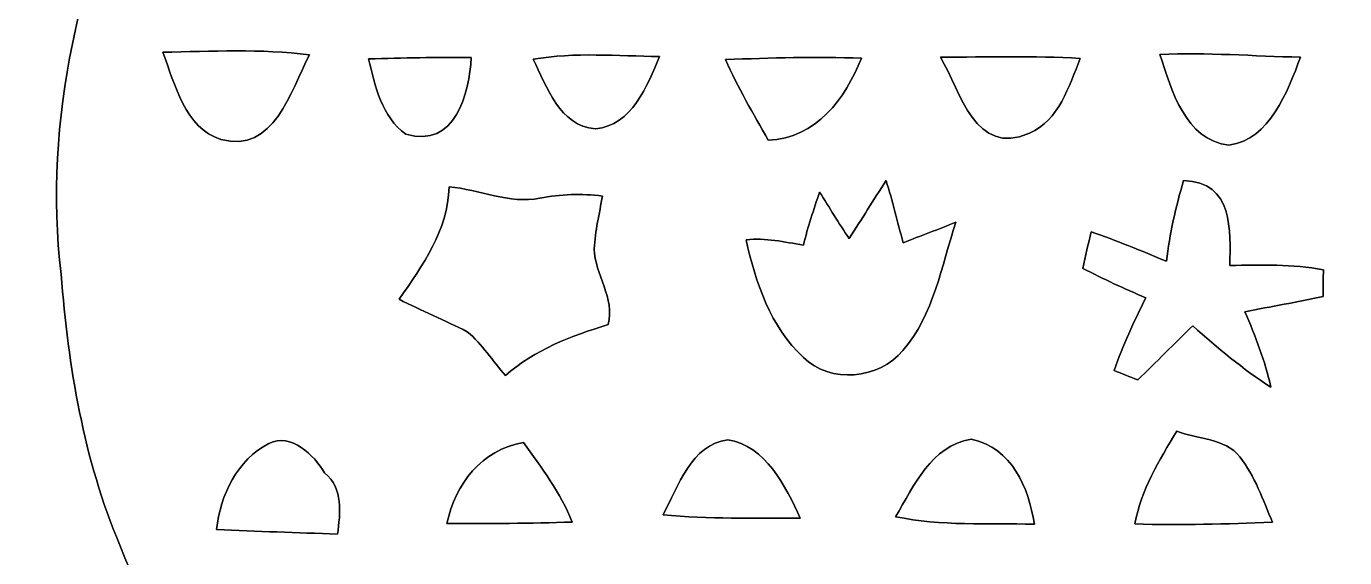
# Model space of a CAD drawing. Header units: centimetres. Extents: x -16.8 to 16.8, y -16.7 to 16.7.
# Drawn here: x -4.15 to 2.89, y -3.29 to -0.46 of the extents above; entities that cross this region are included whole.
import ezdxf

# ---------------------------------------------------------------- set-up
doc = ezdxf.new("R2010")
doc.units = ezdxf.units.CM
doc.header["$MEASUREMENT"] = 0
doc.layers.add('Layer 1', color=7, linetype='Continuous')

msp = doc.modelspace()

# ---------------------------------------------------------------- linework, layer by layer
at = {"layer": 'Layer 1', "color": 7}
for points, knots in [([(-16.77458, 16.66875), (-16.77458, 16.66875), (16.77458, 16.66875), (16.77458, 16.66875), (16.77458, 16.66875), (16.77458, 16.66875), (16.77458, -16.66875), (16.77458, -16.66875), (16.77458, -16.66875), (16.77458, -16.66875), (-16.77458, -16.66875), (-16.77458, -16.66875), (-16.77458, -16.66875), (-16.77458, -16.66875), (-16.77458, 16.66875), (-16.77458, 16.66875), (-16.77458, 16.66875), (-16.77458, 16.66875), (-16.77458, 16.66875), (-16.77458, 16.66875)], [0, 0, 0, 0, 0.1666667, 0.1666667, 0.1666667, 0.1666667, 0.3333333, 0.3333333, 0.3333333, 0.3333333, 0.5, 0.5, 0.5, 0.5, 0.6666667, 0.6666667, 0.6666667, 0.6666667, 1, 1, 1, 1]), ([(0.19226, 4.53461), (0.05574, 4.17936), (0.1591, 3.79307), (0.23107, 3.43429), (0.23107, 3.43429), (-0.66216, 3.28013), (-1.51694, 2.90301), (-2.21121, 2.31704), (-2.21121, 2.31704), (-2.74179, 1.83656), (-3.2198, 1.27811), (-3.50802, 0.61666), (-3.50802, 0.61666), (-3.85551, -0.12629), (-4.05836, -0.9585), (-3.96169, -1.78047), (-3.96169, -1.78047), (-3.92183, -2.27295), (-3.84281, -2.76754), (-3.64772, -3.22439), (-3.64772, -3.22439), (-3.09457, -4.67078), (-1.81187, -5.79861), (-0.32314, -6.20536), (-0.32314, -6.20536), (1.05445, -6.60118), (2.6035, -6.35882), (3.79166, -5.55519), (3.79166, -5.55519), (5.27438, -4.59599), (6.19513, -2.77389), (5.975, -1.00683), (5.975, -1.00683), (5.83706, 0.41522), (5.06871, 1.76777), (3.89643, 2.58974), (3.89643, 2.58974), (3.22263, 3.06352), (2.42852, 3.35703), (1.61078, 3.44911), (1.61078, 3.44911), (1.61996, 3.83187), (1.70498, 4.25662), (1.50001, 4.6041), (1.50001, 4.6041), (1.21744, 5.06624), (0.41875, 5.03061), (0.19226, 4.53461), (0.19226, 4.53461), (0.19226, 4.53461), (0.19226, 4.53461), (0.19226, 4.53461)], [0, 0, 0, 0, 0.0714286, 0.0714286, 0.0714286, 0.0714286, 0.1428571, 0.1428571, 0.1428571, 0.1428571, 0.2142857, 0.2142857, 0.2142857, 0.2142857, 0.2857143, 0.2857143, 0.2857143, 0.2857143, 0.3571429, 0.3571429, 0.3571429, 0.3571429, 0.4285714, 0.4285714, 0.4285714, 0.4285714, 0.5, 0.5, 0.5, 0.5, 0.5714286, 0.5714286, 0.5714286, 0.5714286, 0.6428571, 0.6428571, 0.6428571, 0.6428571, 0.7142857, 0.7142857, 0.7142857, 0.7142857, 0.7857143, 0.7857143, 0.7857143, 0.7857143, 0.8571429, 0.8571429, 0.8571429, 0.8571429, 1, 1, 1, 1]), ([(-3.41912, -0.59725), (-3.15877, -0.59302), (-2.89595, -0.57785), (-2.63666, -0.61136), (-2.63666, -0.61136), (-2.73614, -0.80398), (-2.82716, -1.13947), (-3.10868, -1.06257), (-3.10868, -1.06257), (-3.30341, -1.00048), (-3.3528, -0.76764), (-3.41912, -0.59725)], [0, 0, 0, 0, 0.25, 0.25, 0.25, 0.25, 0.5, 0.5, 0.5, 0.5, 1, 1, 1, 1]), ([(-2.32093, -0.63324), (-2.13924, -0.6283), (-1.95615, -0.62301), (-1.77412, -0.62618), (-1.77412, -0.62618), (-1.78294, -0.81245), (-1.85843, -1.11301), (-2.12231, -1.03434), (-2.12231, -1.03434), (-2.25143, -0.94227), (-2.28671, -0.77823), (-2.32093, -0.63324)], [0, 0, 0, 0, 0.25, 0.25, 0.25, 0.25, 0.5, 0.5, 0.5, 0.5, 1, 1, 1, 1]), ([(-1.44357, -0.63465), (-1.22061, -0.59619), (-0.99413, -0.61771), (-0.76906, -0.62018), (-0.76906, -0.62018), (-0.83644, -0.77611), (-0.91511, -0.98778), (-1.11125, -1.00506), (-1.11125, -1.00506), (-1.30351, -0.99131), (-1.36948, -0.77964), (-1.44357, -0.63465)], [0, 0, 0, 0, 0.25, 0.25, 0.25, 0.25, 0.5, 0.5, 0.5, 0.5, 1, 1, 1, 1]), ([(-0.41698, -0.63641), (-0.17568, -0.62794), (0.06632, -0.62018), (0.30762, -0.62936), (0.30762, -0.62936), (0.22225, -0.84455), (0.06773, -1.05586), (-0.18979, -1.06645), (-0.18979, -1.06645), (-0.26882, -0.92428), (-0.35172, -0.78493), (-0.41698, -0.63641)], [0, 0, 0, 0, 0.25, 0.25, 0.25, 0.25, 0.5, 0.5, 0.5, 0.5, 1, 1, 1, 1]), ([(0.72954, -0.62442), (0.97755, -0.62301), (1.22696, -0.6156), (1.47532, -0.63041), (1.47532, -0.63041), (1.41429, -0.77682), (1.36208, -0.96132), (1.20368, -1.02905), (1.20368, -1.02905), (0.91228, -1.15605), (0.83996, -0.81068), (0.72954, -0.62442)], [0, 0, 0, 0, 0.25, 0.25, 0.25, 0.25, 0.5, 0.5, 0.5, 0.5, 1, 1, 1, 1]), ([(1.90006, -0.60925), (2.15018, -0.59761), (2.39959, -0.61842), (2.65007, -0.62371), (2.65007, -0.62371), (2.57916, -0.80857), (2.48955, -1.05974), (2.26836, -1.09326), (2.26836, -1.09326), (2.03376, -1.06539), (1.9625, -0.79834), (1.90006, -0.60925)], [0, 0, 0, 0, 0.25, 0.25, 0.25, 0.25, 0.5, 0.5, 0.5, 0.5, 1, 1, 1, 1]), ([(-1.89124, -1.31516), (-1.73073, -1.32786), (-1.57092, -1.40864), (-1.40723, -1.37513), (-1.40723, -1.37513), (-1.29752, -1.35431), (-1.18533, -1.34973), (-1.07421, -1.36384), (-1.07421, -1.36384), (-1.08938, -1.45732), (-1.11301, -1.55011), (-1.11725, -1.64536), (-1.11725, -1.64536), (-1.11478, -1.78364), (-1.00506, -1.90747), (-1.04387, -2.04929), (-1.04387, -2.04929), (-1.24143, -2.11032), (-1.43369, -2.18193), (-1.59173, -2.32128), (-1.59173, -2.32128), (-1.65876, -2.24296), (-1.71521, -2.15371), (-1.79458, -2.08739), (-1.79458, -2.08739), (-1.91488, -2.02671), (-2.03906, -1.97591), (-2.15865, -1.91417), (-2.15865, -1.91417), (-2.03129, -1.73108), (-1.899, -1.5494), (-1.89124, -1.31516)], [0, 0, 0, 0, 0.1111111, 0.1111111, 0.1111111, 0.1111111, 0.2222222, 0.2222222, 0.2222222, 0.2222222, 0.3333333, 0.3333333, 0.3333333, 0.3333333, 0.4444444, 0.4444444, 0.4444444, 0.4444444, 0.5555556, 0.5555556, 0.5555556, 0.5555556, 0.6666667, 0.6666667, 0.6666667, 0.6666667, 0.7777778, 0.7777778, 0.7777778, 0.7777778, 1, 1, 1, 1]), ([(0.43921, -1.28129), (0.47413, -1.39065), (0.50024, -1.50036), (0.52987, -1.61255), (0.52987, -1.61255), (0.62442, -1.57727), (0.7179, -1.54058), (0.81174, -1.50354), (0.81174, -1.50354), (0.73484, -1.73602), (0.69427, -1.99743), (0.52846, -2.18687), (0.52846, -2.18687), (0.40287, -2.34103), (0.14111, -2.36537), (-0.00176, -2.22462), (-0.00176, -2.22462), (-0.17745, -2.0634), (-0.25647, -1.82351), (-0.30727, -1.59667), (-0.30727, -1.59667), (-0.20461, -1.58644), (-0.10266, -1.60867), (-0.00176, -1.62595), (-0.00176, -1.62595), (0.02222, -1.52859), (0.05292, -1.43686), (0.08431, -1.34267), (0.08431, -1.34267), (0.13723, -1.42487), (0.18662, -1.50918), (0.24236, -1.58997), (0.24236, -1.58997), (0.30868, -1.48731), (0.37359, -1.38395), (0.43921, -1.28129)], [0, 0, 0, 0, 0.1, 0.1, 0.1, 0.1, 0.2, 0.2, 0.2, 0.2, 0.3, 0.3, 0.3, 0.3, 0.4, 0.4, 0.4, 0.4, 0.5, 0.5, 0.5, 0.5, 0.6, 0.6, 0.6, 0.6, 0.7, 0.7, 0.7, 0.7, 0.8, 0.8, 0.8, 0.8, 1, 1, 1, 1]), ([(2.02636, -1.28199), (2.29376, -1.28552), (2.27542, -1.55293), (2.27295, -1.7339), (2.27295, -1.7339), (2.43911, -1.73179), (2.60773, -1.72473), (2.77213, -1.75789), (2.77213, -1.75789), (2.77142, -1.79317), (2.77036, -1.86408), (2.77001, -1.89936), (2.77001, -1.89936), (2.63172, -1.92934), (2.49237, -1.95333), (2.35373, -1.98049), (2.35373, -1.98049), (2.40982, -2.11138), (2.46062, -2.24296), (2.49167, -2.38266), (2.49167, -2.38266), (2.34244, -2.28671), (2.20698, -2.17382), (2.07504, -2.05634), (2.07504, -2.05634), (1.97626, -2.15124), (1.88031, -2.24896), (1.78223, -2.34421), (1.78223, -2.34421), (1.7399, -2.32763), (1.69792, -2.31105), (1.65629, -2.29482), (1.65629, -2.29482), (1.70074, -2.16041), (1.76283, -2.03341), (1.82421, -1.90641), (1.82421, -1.90641), (1.71062, -1.85808), (1.59844, -1.80658), (1.48872, -1.74943), (1.48872, -1.74943), (1.50283, -1.68381), (1.51765, -1.61854), (1.53353, -1.55399), (1.53353, -1.55399), (1.66934, -1.60055), (1.80164, -1.65664), (1.93428, -1.71203), (1.93428, -1.71203), (1.95368, -1.56598), (1.98332, -1.4224), (2.02636, -1.28199)], [0, 0, 0, 0, 0.0714286, 0.0714286, 0.0714286, 0.0714286, 0.1428571, 0.1428571, 0.1428571, 0.1428571, 0.2142857, 0.2142857, 0.2142857, 0.2142857, 0.2857143, 0.2857143, 0.2857143, 0.2857143, 0.3571429, 0.3571429, 0.3571429, 0.3571429, 0.4285714, 0.4285714, 0.4285714, 0.4285714, 0.5, 0.5, 0.5, 0.5, 0.5714286, 0.5714286, 0.5714286, 0.5714286, 0.6428571, 0.6428571, 0.6428571, 0.6428571, 0.7142857, 0.7142857, 0.7142857, 0.7142857, 0.7857143, 0.7857143, 0.7857143, 0.7857143, 0.8571429, 0.8571429, 0.8571429, 0.8571429, 1, 1, 1, 1]), ([(-7.38576, -2.84339), (-7.43832, -3.32669), (-7.25734, -3.78848), (-7.20408, -4.26297), (-7.20408, -4.26297), (-7.67927, -4.37974), (-8.16857, -4.45488), (-8.62259, -4.64538), (-8.62259, -4.64538), (-9.61637, -5.02991), (-10.45563, -5.73052), (-11.14002, -6.53486), (-11.14002, -6.53486), (-11.73374, -7.24323), (-12.11404, -8.11354), (-12.28478, -9.01876), (-12.28478, -9.01876), (-12.61251, -10.60909), (-12.24068, -12.33029), (-11.27337, -13.63627), (-11.27337, -13.63627), (-10.15506, -15.14228), (-8.32379, -16.11665), (-6.43819, -16.10678), (-6.43819, -16.10678), (-4.83729, -16.12477), (-3.23533, -15.47142), (-2.12513, -14.31431), (-2.12513, -14.31431), (-0.9779, -13.15508), (-0.31397, -11.49703), (-0.45085, -9.86084), (-0.45085, -9.86084), (-0.50024, -8.90305), (-0.79622, -7.96572), (-1.2894, -7.14481), (-1.2894, -7.14481), (-2.22497, -5.55519), (-3.94335, -4.49474), (-5.76263, -4.26614), (-5.76263, -4.26614), (-5.76368, -3.82094), (-5.6642, -3.37749), (-5.71818, -2.93229), (-5.71818, -2.93229), (-5.87763, -2.18405), (-7.13881, -2.12266), (-7.38576, -2.84339), (-7.38576, -2.84339), (-7.38576, -2.84339), (-7.38576, -2.84339), (-7.38576, -2.84339)], [0, 0, 0, 0, 0.0714286, 0.0714286, 0.0714286, 0.0714286, 0.1428571, 0.1428571, 0.1428571, 0.1428571, 0.2142857, 0.2142857, 0.2142857, 0.2142857, 0.2857143, 0.2857143, 0.2857143, 0.2857143, 0.3571429, 0.3571429, 0.3571429, 0.3571429, 0.4285714, 0.4285714, 0.4285714, 0.4285714, 0.5, 0.5, 0.5, 0.5, 0.5714286, 0.5714286, 0.5714286, 0.5714286, 0.6428571, 0.6428571, 0.6428571, 0.6428571, 0.7142857, 0.7142857, 0.7142857, 0.7142857, 0.7857143, 0.7857143, 0.7857143, 0.7857143, 0.8571429, 0.8571429, 0.8571429, 0.8571429, 1, 1, 1, 1]), ([(-2.85362, -2.68287), (-2.73297, -2.62361), (-2.61161, -2.74638), (-2.55552, -2.83951), (-2.55552, -2.83951), (-2.45463, -2.92523), (-2.47227, -3.05329), (-2.48673, -3.16618), (-2.48673, -3.16618), (-2.70228, -3.15842), (-2.91747, -3.15207), (-3.13267, -3.14149), (-3.13267, -3.14149), (-3.1115, -2.9591), (-3.0226, -2.77036), (-2.85362, -2.68287)], [0, 0, 0, 0, 0.2, 0.2, 0.2, 0.2, 0.4, 0.4, 0.4, 0.4, 0.6, 0.6, 0.6, 0.6, 1, 1, 1, 1]), ([(-0.75036, -3.06282), (-0.66887, -2.91253), (-0.60008, -2.68993), (-0.40569, -2.66277), (-0.40569, -2.66277), (-0.2032, -2.69452), (-0.09666, -2.91183), (-0.0187, -3.08151), (-0.0187, -3.08151), (-0.26282, -3.0794), (-0.50729, -3.08681), (-0.75036, -3.06282)], [0, 0, 0, 0, 0.25, 0.25, 0.25, 0.25, 0.5, 0.5, 0.5, 0.5, 1, 1, 1, 1]), ([(0.49001, -3.0734), (0.58914, -2.90618), (0.6791, -2.69804), (0.89359, -2.65924), (0.89359, -2.65924), (1.1116, -2.70757), (1.19909, -2.91712), (1.23014, -3.11326), (1.23014, -3.11326), (0.98319, -3.10797), (0.73272, -3.12385), (0.49001, -3.0734)], [0, 0, 0, 0, 0.25, 0.25, 0.25, 0.25, 0.5, 0.5, 0.5, 0.5, 1, 1, 1, 1]), ([(1.98967, -2.61691), (2.09303, -2.66171), (2.24825, -2.65324), (2.32622, -2.75378), (2.32622, -2.75378), (2.40736, -2.85679), (2.44969, -2.98344), (2.50049, -3.10339), (2.50049, -3.10339), (2.25531, -3.1115), (2.01083, -3.12032), (1.76601, -3.11221), (1.76601, -3.11221), (1.79952, -2.93088), (1.89653, -2.77248), (1.98967, -2.61691)], [0, 0, 0, 0, 0.2, 0.2, 0.2, 0.2, 0.4, 0.4, 0.4, 0.4, 0.6, 0.6, 0.6, 0.6, 1, 1, 1, 1]), ([(-1.90324, -3.10903), (-1.85984, -2.89983), (-1.71803, -2.71745), (-1.49543, -2.67723), (-1.49543, -2.67723), (-1.39947, -2.81234), (-1.29575, -2.94605), (-1.23508, -3.10197), (-1.23508, -3.10197), (-1.45803, -3.10868), (-1.68063, -3.11185), (-1.90324, -3.10903)], [0, 0, 0, 0, 0.25, 0.25, 0.25, 0.25, 0.5, 0.5, 0.5, 0.5, 1, 1, 1, 1])]:
    msp.add_open_spline(points, degree=3, knots=knots, dxfattribs=at)
at = {"layer": 'Layer 1', "color": 251}
for points, knots in [([(0.19226, 4.53461), (0.41875, 5.03061), (1.21744, 5.06624), (1.50001, 4.6041), (1.50001, 4.6041), (1.70498, 4.25662), (1.61996, 3.83187), (1.61078, 3.44911), (1.61078, 3.44911), (2.42852, 3.35703), (3.22263, 3.06352), (3.89643, 2.58974), (3.89643, 2.58974), (5.06871, 1.76777), (5.83706, 0.41522), (5.975, -1.00683), (5.975, -1.00683), (6.19513, -2.77389), (5.27438, -4.59599), (3.79166, -5.55519), (3.79166, -5.55519), (2.6035, -6.35882), (1.05445, -6.60118), (-0.32314, -6.20536), (-0.32314, -6.20536), (-1.81187, -5.79861), (-3.09457, -4.67078), (-3.64772, -3.22439), (-3.64772, -3.22439), (-3.84281, -2.76754), (-3.92183, -2.27295), (-3.96169, -1.78047), (-3.96169, -1.78047), (-4.05836, -0.9585), (-3.85551, -0.12629), (-3.50802, 0.61666), (-3.50802, 0.61666), (-3.2198, 1.27811), (-2.74179, 1.83656), (-2.21121, 2.31704), (-2.21121, 2.31704), (-1.51694, 2.90301), (-0.66216, 3.28013), (0.23107, 3.43429), (0.23107, 3.43429), (0.1591, 3.79307), (0.05574, 4.17936), (0.19226, 4.53461), (0.19226, 4.53461), (0.19226, 4.53461), (0.19226, 4.53461), (0.19226, 4.53461)], [0, 0, 0, 0, 0.0714286, 0.0714286, 0.0714286, 0.0714286, 0.1428571, 0.1428571, 0.1428571, 0.1428571, 0.2142857, 0.2142857, 0.2142857, 0.2142857, 0.2857143, 0.2857143, 0.2857143, 0.2857143, 0.3571429, 0.3571429, 0.3571429, 0.3571429, 0.4285714, 0.4285714, 0.4285714, 0.4285714, 0.5, 0.5, 0.5, 0.5, 0.5714286, 0.5714286, 0.5714286, 0.5714286, 0.6428571, 0.6428571, 0.6428571, 0.6428571, 0.7142857, 0.7142857, 0.7142857, 0.7142857, 0.7857143, 0.7857143, 0.7857143, 0.7857143, 0.8571429, 0.8571429, 0.8571429, 0.8571429, 1, 1, 1, 1]), ([(-3.41912, -0.59725), (-3.3528, -0.76764), (-3.30341, -1.00048), (-3.10868, -1.06257), (-3.10868, -1.06257), (-2.82716, -1.13947), (-2.73614, -0.80398), (-2.63666, -0.61136), (-2.63666, -0.61136), (-2.89595, -0.57785), (-3.15877, -0.59302), (-3.41912, -0.59725), (-3.41912, -0.59725), (-3.41912, -0.59725), (-3.41912, -0.59725), (-3.41912, -0.59725)], [0, 0, 0, 0, 0.2, 0.2, 0.2, 0.2, 0.4, 0.4, 0.4, 0.4, 0.6, 0.6, 0.6, 0.6, 1, 1, 1, 1]), ([(-2.32093, -0.63324), (-2.28671, -0.77823), (-2.25143, -0.94227), (-2.12231, -1.03434), (-2.12231, -1.03434), (-1.85843, -1.11301), (-1.78294, -0.81245), (-1.77412, -0.62618), (-1.77412, -0.62618), (-1.95615, -0.62301), (-2.13924, -0.6283), (-2.32093, -0.63324), (-2.32093, -0.63324), (-2.32093, -0.63324), (-2.32093, -0.63324), (-2.32093, -0.63324)], [0, 0, 0, 0, 0.2, 0.2, 0.2, 0.2, 0.4, 0.4, 0.4, 0.4, 0.6, 0.6, 0.6, 0.6, 1, 1, 1, 1]), ([(-1.44357, -0.63465), (-1.36948, -0.77964), (-1.30351, -0.99131), (-1.11125, -1.00506), (-1.11125, -1.00506), (-0.91511, -0.98778), (-0.83644, -0.77611), (-0.76906, -0.62018), (-0.76906, -0.62018), (-0.99413, -0.61771), (-1.22061, -0.59619), (-1.44357, -0.63465), (-1.44357, -0.63465), (-1.44357, -0.63465), (-1.44357, -0.63465), (-1.44357, -0.63465)], [0, 0, 0, 0, 0.2, 0.2, 0.2, 0.2, 0.4, 0.4, 0.4, 0.4, 0.6, 0.6, 0.6, 0.6, 1, 1, 1, 1]), ([(-0.41698, -0.63641), (-0.35172, -0.78493), (-0.26882, -0.92428), (-0.18979, -1.06645), (-0.18979, -1.06645), (0.06773, -1.05586), (0.22225, -0.84455), (0.30762, -0.62936), (0.30762, -0.62936), (0.06632, -0.62018), (-0.17568, -0.62794), (-0.41698, -0.63641), (-0.41698, -0.63641), (-0.41698, -0.63641), (-0.41698, -0.63641), (-0.41698, -0.63641)], [0, 0, 0, 0, 0.2, 0.2, 0.2, 0.2, 0.4, 0.4, 0.4, 0.4, 0.6, 0.6, 0.6, 0.6, 1, 1, 1, 1]), ([(0.72954, -0.62442), (0.83996, -0.81068), (0.91228, -1.15605), (1.20368, -1.02905), (1.20368, -1.02905), (1.36208, -0.96132), (1.41429, -0.77682), (1.47532, -0.63041), (1.47532, -0.63041), (1.22696, -0.6156), (0.97755, -0.62301), (0.72954, -0.62442), (0.72954, -0.62442), (0.72954, -0.62442), (0.72954, -0.62442), (0.72954, -0.62442)], [0, 0, 0, 0, 0.2, 0.2, 0.2, 0.2, 0.4, 0.4, 0.4, 0.4, 0.6, 0.6, 0.6, 0.6, 1, 1, 1, 1]), ([(1.90006, -0.60925), (1.9625, -0.79834), (2.03376, -1.06539), (2.26836, -1.09326), (2.26836, -1.09326), (2.48955, -1.05974), (2.57916, -0.80857), (2.65007, -0.62371), (2.65007, -0.62371), (2.39959, -0.61842), (2.15018, -0.59761), (1.90006, -0.60925), (1.90006, -0.60925), (1.90006, -0.60925), (1.90006, -0.60925), (1.90006, -0.60925)], [0, 0, 0, 0, 0.2, 0.2, 0.2, 0.2, 0.4, 0.4, 0.4, 0.4, 0.6, 0.6, 0.6, 0.6, 1, 1, 1, 1]), ([(-1.89124, -1.31516), (-1.899, -1.5494), (-2.03129, -1.73108), (-2.15865, -1.91417), (-2.15865, -1.91417), (-2.03906, -1.97591), (-1.91488, -2.02671), (-1.79458, -2.08739), (-1.79458, -2.08739), (-1.71521, -2.15371), (-1.65876, -2.24296), (-1.59173, -2.32128), (-1.59173, -2.32128), (-1.43369, -2.18193), (-1.24143, -2.11032), (-1.04387, -2.04929), (-1.04387, -2.04929), (-1.00506, -1.90747), (-1.11478, -1.78364), (-1.11725, -1.64536), (-1.11725, -1.64536), (-1.11301, -1.55011), (-1.08938, -1.45732), (-1.07421, -1.36384), (-1.07421, -1.36384), (-1.18533, -1.34973), (-1.29752, -1.35431), (-1.40723, -1.37513), (-1.40723, -1.37513), (-1.57092, -1.40864), (-1.73073, -1.32786), (-1.89124, -1.31516), (-1.89124, -1.31516), (-1.89124, -1.31516), (-1.89124, -1.31516), (-1.89124, -1.31516)], [0, 0, 0, 0, 0.1, 0.1, 0.1, 0.1, 0.2, 0.2, 0.2, 0.2, 0.3, 0.3, 0.3, 0.3, 0.4, 0.4, 0.4, 0.4, 0.5, 0.5, 0.5, 0.5, 0.6, 0.6, 0.6, 0.6, 0.7, 0.7, 0.7, 0.7, 0.8, 0.8, 0.8, 0.8, 1, 1, 1, 1]), ([(0.43921, -1.28129), (0.37359, -1.38395), (0.30868, -1.48731), (0.24236, -1.58997), (0.24236, -1.58997), (0.18662, -1.50918), (0.13723, -1.42487), (0.08431, -1.34267), (0.08431, -1.34267), (0.05292, -1.43686), (0.02222, -1.52859), (-0.00176, -1.62595), (-0.00176, -1.62595), (-0.10266, -1.60867), (-0.20461, -1.58644), (-0.30727, -1.59667), (-0.30727, -1.59667), (-0.25647, -1.82351), (-0.17745, -2.0634), (-0.00176, -2.22462), (-0.00176, -2.22462), (0.14111, -2.36537), (0.40287, -2.34103), (0.52846, -2.18687), (0.52846, -2.18687), (0.69427, -1.99743), (0.73484, -1.73602), (0.81174, -1.50354), (0.81174, -1.50354), (0.7179, -1.54058), (0.62442, -1.57727), (0.52987, -1.61255), (0.52987, -1.61255), (0.50024, -1.50036), (0.47413, -1.39065), (0.43921, -1.28129), (0.43921, -1.28129), (0.43921, -1.28129), (0.43921, -1.28129), (0.43921, -1.28129)], [0, 0, 0, 0, 0.0909091, 0.0909091, 0.0909091, 0.0909091, 0.1818182, 0.1818182, 0.1818182, 0.1818182, 0.2727273, 0.2727273, 0.2727273, 0.2727273, 0.3636364, 0.3636364, 0.3636364, 0.3636364, 0.4545455, 0.4545455, 0.4545455, 0.4545455, 0.5454545, 0.5454545, 0.5454545, 0.5454545, 0.6363636, 0.6363636, 0.6363636, 0.6363636, 0.7272727, 0.7272727, 0.7272727, 0.7272727, 0.8181818, 0.8181818, 0.8181818, 0.8181818, 1, 1, 1, 1]), ([(2.02636, -1.28199), (1.98332, -1.4224), (1.95368, -1.56598), (1.93428, -1.71203), (1.93428, -1.71203), (1.80164, -1.65664), (1.66934, -1.60055), (1.53353, -1.55399), (1.53353, -1.55399), (1.51765, -1.61854), (1.50283, -1.68381), (1.48872, -1.74943), (1.48872, -1.74943), (1.59844, -1.80658), (1.71062, -1.85808), (1.82421, -1.90641), (1.82421, -1.90641), (1.76283, -2.03341), (1.70074, -2.16041), (1.65629, -2.29482), (1.65629, -2.29482), (1.69792, -2.31105), (1.7399, -2.32763), (1.78223, -2.34421), (1.78223, -2.34421), (1.88031, -2.24896), (1.97626, -2.15124), (2.07504, -2.05634), (2.07504, -2.05634), (2.20698, -2.17382), (2.34244, -2.28671), (2.49167, -2.38266), (2.49167, -2.38266), (2.46062, -2.24296), (2.40982, -2.11138), (2.35373, -1.98049), (2.35373, -1.98049), (2.49237, -1.95333), (2.63172, -1.92934), (2.77001, -1.89936), (2.77001, -1.89936), (2.77036, -1.86408), (2.77142, -1.79317), (2.77213, -1.75789), (2.77213, -1.75789), (2.60773, -1.72473), (2.43911, -1.73179), (2.27295, -1.7339), (2.27295, -1.7339), (2.27542, -1.55293), (2.29376, -1.28552), (2.02636, -1.28199), (2.02636, -1.28199), (2.02636, -1.28199), (2.02636, -1.28199), (2.02636, -1.28199)], [0, 0, 0, 0, 0.0666667, 0.0666667, 0.0666667, 0.0666667, 0.1333333, 0.1333333, 0.1333333, 0.1333333, 0.2, 0.2, 0.2, 0.2, 0.2666667, 0.2666667, 0.2666667, 0.2666667, 0.3333333, 0.3333333, 0.3333333, 0.3333333, 0.4, 0.4, 0.4, 0.4, 0.4666667, 0.4666667, 0.4666667, 0.4666667, 0.5333333, 0.5333333, 0.5333333, 0.5333333, 0.6, 0.6, 0.6, 0.6, 0.6666667, 0.6666667, 0.6666667, 0.6666667, 0.7333333, 0.7333333, 0.7333333, 0.7333333, 0.8, 0.8, 0.8, 0.8, 0.8666667, 0.8666667, 0.8666667, 0.8666667, 1, 1, 1, 1]), ([(-7.38576, -2.84339), (-7.13881, -2.12266), (-5.87763, -2.18405), (-5.71818, -2.93229), (-5.71818, -2.93229), (-5.6642, -3.37749), (-5.76368, -3.82094), (-5.76263, -4.26614), (-5.76263, -4.26614), (-3.94335, -4.49474), (-2.22497, -5.55519), (-1.2894, -7.14481), (-1.2894, -7.14481), (-0.79622, -7.96572), (-0.50024, -8.90305), (-0.45085, -9.86084), (-0.45085, -9.86084), (-0.31397, -11.49703), (-0.9779, -13.15508), (-2.12513, -14.31431), (-2.12513, -14.31431), (-3.23533, -15.47142), (-4.83729, -16.12477), (-6.43819, -16.10678), (-6.43819, -16.10678), (-8.32379, -16.11665), (-10.15506, -15.14228), (-11.27337, -13.63627), (-11.27337, -13.63627), (-12.24068, -12.33029), (-12.61251, -10.60909), (-12.28478, -9.01876), (-12.28478, -9.01876), (-12.11404, -8.11354), (-11.73374, -7.24323), (-11.14002, -6.53486), (-11.14002, -6.53486), (-10.45563, -5.73052), (-9.61637, -5.02991), (-8.62259, -4.64538), (-8.62259, -4.64538), (-8.16857, -4.45488), (-7.67927, -4.37974), (-7.20408, -4.26297), (-7.20408, -4.26297), (-7.25734, -3.78848), (-7.43832, -3.32669), (-7.38576, -2.84339), (-7.38576, -2.84339), (-7.38576, -2.84339), (-7.38576, -2.84339), (-7.38576, -2.84339)], [0, 0, 0, 0, 0.0714286, 0.0714286, 0.0714286, 0.0714286, 0.1428571, 0.1428571, 0.1428571, 0.1428571, 0.2142857, 0.2142857, 0.2142857, 0.2142857, 0.2857143, 0.2857143, 0.2857143, 0.2857143, 0.3571429, 0.3571429, 0.3571429, 0.3571429, 0.4285714, 0.4285714, 0.4285714, 0.4285714, 0.5, 0.5, 0.5, 0.5, 0.5714286, 0.5714286, 0.5714286, 0.5714286, 0.6428571, 0.6428571, 0.6428571, 0.6428571, 0.7142857, 0.7142857, 0.7142857, 0.7142857, 0.7857143, 0.7857143, 0.7857143, 0.7857143, 0.8571429, 0.8571429, 0.8571429, 0.8571429, 1, 1, 1, 1]), ([(-2.85362, -2.68287), (-3.0226, -2.77036), (-3.1115, -2.9591), (-3.13267, -3.14149), (-3.13267, -3.14149), (-2.91747, -3.15207), (-2.70228, -3.15842), (-2.48673, -3.16618), (-2.48673, -3.16618), (-2.47227, -3.05329), (-2.45463, -2.92523), (-2.55552, -2.83951), (-2.55552, -2.83951), (-2.61161, -2.74638), (-2.73297, -2.62361), (-2.85362, -2.68287), (-2.85362, -2.68287), (-2.85362, -2.68287), (-2.85362, -2.68287), (-2.85362, -2.68287)], [0, 0, 0, 0, 0.1666667, 0.1666667, 0.1666667, 0.1666667, 0.3333333, 0.3333333, 0.3333333, 0.3333333, 0.5, 0.5, 0.5, 0.5, 0.6666667, 0.6666667, 0.6666667, 0.6666667, 1, 1, 1, 1]), ([(-0.75036, -3.06282), (-0.50729, -3.08681), (-0.26282, -3.0794), (-0.0187, -3.08151), (-0.0187, -3.08151), (-0.09666, -2.91183), (-0.2032, -2.69452), (-0.40569, -2.66277), (-0.40569, -2.66277), (-0.60008, -2.68993), (-0.66887, -2.91253), (-0.75036, -3.06282), (-0.75036, -3.06282), (-0.75036, -3.06282), (-0.75036, -3.06282), (-0.75036, -3.06282)], [0, 0, 0, 0, 0.2, 0.2, 0.2, 0.2, 0.4, 0.4, 0.4, 0.4, 0.6, 0.6, 0.6, 0.6, 1, 1, 1, 1]), ([(0.49001, -3.0734), (0.73272, -3.12385), (0.98319, -3.10797), (1.23014, -3.11326), (1.23014, -3.11326), (1.19909, -2.91712), (1.1116, -2.70757), (0.89359, -2.65924), (0.89359, -2.65924), (0.6791, -2.69804), (0.58914, -2.90618), (0.49001, -3.0734), (0.49001, -3.0734), (0.49001, -3.0734), (0.49001, -3.0734), (0.49001, -3.0734)], [0, 0, 0, 0, 0.2, 0.2, 0.2, 0.2, 0.4, 0.4, 0.4, 0.4, 0.6, 0.6, 0.6, 0.6, 1, 1, 1, 1]), ([(1.98967, -2.61691), (1.89653, -2.77248), (1.79952, -2.93088), (1.76601, -3.11221), (1.76601, -3.11221), (2.01083, -3.12032), (2.25531, -3.1115), (2.50049, -3.10339), (2.50049, -3.10339), (2.44969, -2.98344), (2.40736, -2.85679), (2.32622, -2.75378), (2.32622, -2.75378), (2.24825, -2.65324), (2.09303, -2.66171), (1.98967, -2.61691), (1.98967, -2.61691), (1.98967, -2.61691), (1.98967, -2.61691), (1.98967, -2.61691)], [0, 0, 0, 0, 0.1666667, 0.1666667, 0.1666667, 0.1666667, 0.3333333, 0.3333333, 0.3333333, 0.3333333, 0.5, 0.5, 0.5, 0.5, 0.6666667, 0.6666667, 0.6666667, 0.6666667, 1, 1, 1, 1]), ([(-1.90324, -3.10903), (-1.68063, -3.11185), (-1.45803, -3.10868), (-1.23508, -3.10197), (-1.23508, -3.10197), (-1.29575, -2.94605), (-1.39947, -2.81234), (-1.49543, -2.67723), (-1.49543, -2.67723), (-1.71803, -2.71745), (-1.85984, -2.89983), (-1.90324, -3.10903), (-1.90324, -3.10903), (-1.90324, -3.10903), (-1.90324, -3.10903), (-1.90324, -3.10903)], [0, 0, 0, 0, 0.2, 0.2, 0.2, 0.2, 0.4, 0.4, 0.4, 0.4, 0.6, 0.6, 0.6, 0.6, 1, 1, 1, 1])]:
    msp.add_open_spline(points, degree=3, knots=knots, dxfattribs=at)

doc.saveas('drawing.dxf')
